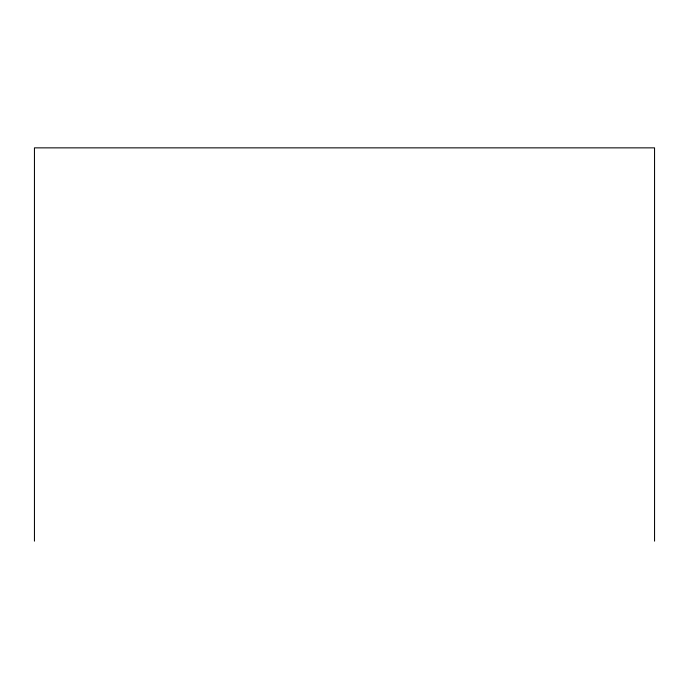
<?xml version="1.0" encoding="UTF-8"?>
<svg xmlns="http://www.w3.org/2000/svg" width="689" height="689" viewBox="0 0 689 689"><rect width="100%" height="100%" fill="white"/><g stroke="black" fill="none" stroke-linecap="round" stroke-linejoin="round"><path stroke-width="1.03" d="M654.55 541.141L654.55 147.859L34.45 147.859L34.45 541.141"/></g></svg>
